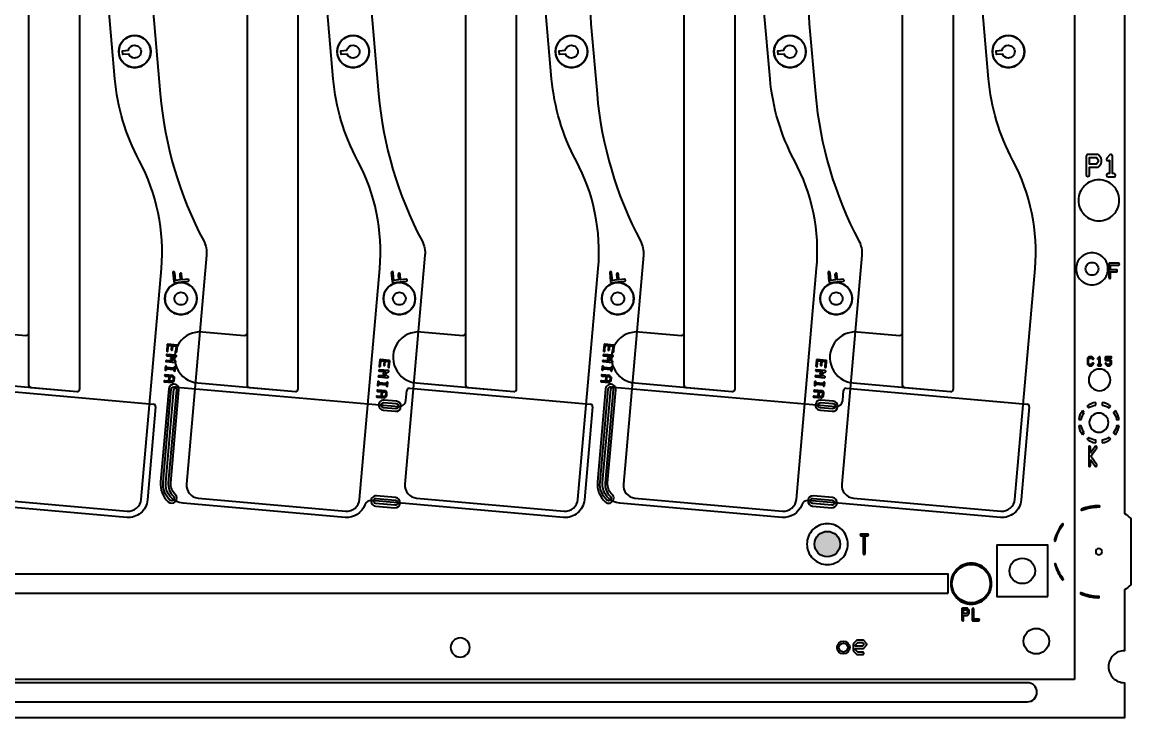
# Model space of a CAD drawing. Extents: x 2864 to 3941, y 2420 to 3182.
# Drawn here: x 3705.6 to 3792.4, y 2643.7 to 2698.1 of the extents above; entities that cross this region are included whole.
import ezdxf

# ---------------------------------------------------------------- set-up
doc = ezdxf.new("R2010")
doc.units = 0
for name, color, linetype in [('ada-b', 3, 'Continuous'), ('btr2_panel', 7, 'Continuous'), ('emi-panel', 2, 'Continuous'), ('emia-block-b', 5, 'Continuous')]:
    doc.layers.add(name, color=color, linetype=linetype)
doc.styles.get("Standard").update_dxf_attribs({"font": 'simplex.shx', "height": 2.7})

msp = doc.modelspace()

# ---------------------------------------------------------------- hatches: boundary and pattern name
at = {"layer": 'emia-block-b', "linetype": 'Continuous'}
msp.add_hatch(color=256, dxfattribs=at).paths.add_polyline_path([(3769.6638, 2657.27105, 1), (3767.6638, 2657.27105, 1)])

# ---------------------------------------------------------------- linework, layer by layer
at = {"layer": 'ada-b', "linetype": 'Continuous'}
for points in [[(3710.1348, 2669.41597), (3710.13502, 2731.70777, 0.440004), (3709.91759, 2731.907), (3706.31713, 2731.592, 0.388891), (3706.13456, 2731.39276), (3706.13462, 2673.78117, -0.440016), (3705.9172, 2673.58193), (3702.63462, 2673.86914, 1), (3702.28616, 2669.88432), (3709.91738, 2669.21674, 0.44002)], [(3710.13491, 2669.41598), (3710.13502, 2731.70777, 0.440004), (3709.91759, 2731.907), (3706.31713, 2731.592, 0.388891), (3706.13456, 2731.39276), (3706.13453, 2669.7309, 0.388895), (3706.31711, 2669.53166), (3709.91746, 2669.21672, 0.440063)], [(3727.2348, 2669.41597), (3727.23502, 2731.70777, 0.440004), (3727.01759, 2731.907), (3723.41713, 2731.592, 0.388891), (3723.23456, 2731.39276), (3723.23462, 2673.78117, -0.440016), (3723.0172, 2673.58193), (3719.73462, 2673.86914, 1), (3719.38616, 2669.88432), (3727.01738, 2669.21674, 0.44002)], [(3727.23491, 2669.41598), (3727.23502, 2731.70777, 0.440004), (3727.01759, 2731.907), (3723.41713, 2731.592, 0.388891), (3723.23456, 2731.39276), (3723.23453, 2669.7309, 0.388895), (3723.41711, 2669.53166), (3727.01746, 2669.21672, 0.440063)], [(3744.3348, 2669.41597), (3744.33502, 2731.70777, 0.440004), (3744.11759, 2731.907), (3740.51713, 2731.592, 0.388891), (3740.33456, 2731.39276), (3740.33462, 2673.78117, -0.440016), (3740.1172, 2673.58193), (3736.83462, 2673.86914, 1), (3736.48616, 2669.88432), (3744.11738, 2669.21674, 0.44002)], [(3744.33491, 2669.41598), (3744.33502, 2731.70777, 0.440004), (3744.11759, 2731.907), (3740.51713, 2731.592, 0.388891), (3740.33456, 2731.39276), (3740.33453, 2669.7309, 0.388895), (3740.51711, 2669.53166), (3744.11746, 2669.21672, 0.440063)], [(3761.4348, 2669.41597), (3761.43502, 2731.70777, 0.440004), (3761.21759, 2731.907), (3757.61713, 2731.592, 0.388891), (3757.43456, 2731.39276), (3757.43462, 2673.78117, -0.440016), (3757.2172, 2673.58193), (3753.93462, 2673.86914, 1), (3753.58616, 2669.88432), (3761.21738, 2669.21674, 0.44002)], [(3761.43491, 2669.41598), (3761.43502, 2731.70777, 0.440004), (3761.21759, 2731.907), (3757.61713, 2731.592, 0.388891), (3757.43456, 2731.39276), (3757.43453, 2669.7309, 0.388895), (3757.61711, 2669.53166), (3761.21746, 2669.21672, 0.440063)], [(3778.5348, 2669.41597), (3778.53502, 2731.70777, 0.440004), (3778.31759, 2731.907), (3774.71713, 2731.592, 0.388891), (3774.53456, 2731.39276), (3774.53462, 2673.78117, -0.440016), (3774.3172, 2673.58193), (3771.03462, 2673.86914, 1), (3770.68616, 2669.88432), (3778.31738, 2669.21674, 0.44002)], [(3778.53491, 2669.41598), (3778.53502, 2731.70777, 0.440004), (3778.31759, 2731.907), (3774.71713, 2731.592, 0.388891), (3774.53456, 2731.39276), (3774.53453, 2669.7309, 0.388895), (3774.71711, 2669.53166), (3778.31746, 2669.21672, 0.440063)]]:
    msp.add_lwpolyline(points, format="xyb", close=True, dxfattribs=at)
at = {"layer": 'btr2_panel'}
for p, q in [((3790.87338, 2686.01839), (3791.10716, 2686.01839)), ((3717.37996, 2671.79704), (3717.68072, 2671.96164)), ((3751.57996, 2671.79704), (3751.88072, 2671.96164)), ((3734.01187, 2670.59784), (3734.31264, 2670.76244)), ((3768.21187, 2670.59784), (3768.51264, 2670.76244)), ((3789.96906, 2671.23641), (3790.0684, 2671.23641)), ((3789.67299, 2668.15358), (3789.67299, 2668.35643)), ((3788.77217, 2667.57334), (3788.62873, 2667.71678)), ((3788.62874, 2665.83538), (3788.77217, 2665.97882))]:
    msp.add_line(p, q, dxfattribs=at)
at = {"layer": 'btr2_panel', "linetype": 'Continuous'}
for points in [[(3791.92299, 2836.18276), (3791.92299, 2659.66941, -0.044688), (3792.42299, 2659.26645), (3792.42299, 2654.08572, -0.044688), (3791.92299, 2653.68276), (3791.92299, 2648.92608, 0.414215), (3790.67299, 2647.67608, 0.414215), (3791.92299, 2646.42608), (3791.92299, 2643.67608), (3537.92299, 2643.67608)], [(3790.12101, 2687.14252), (3790.12101, 2687.39398, 0.163734), (3790.09559, 2687.46954), (3789.90798, 2687.718, 0.23584), (3789.80805, 2687.7679), (3789.05621, 2687.7679, 0.414226), (3788.93121, 2687.6429), (3788.93121, 2686.8936)], [(3791.10716, 2686.01839, 1), (3791.10716, 2686.26639), (3790.99738, 2686.26639), (3790.99738, 2687.64239, 0.681877), (3790.78247, 2687.72671), (3790.54904, 2687.47708, 1), (3790.73018, 2687.3077), (3790.74938, 2687.32823)], [(3790.74938, 2687.32823), (3790.74938, 2686.26639), (3790.63961, 2686.26639, 1), (3790.63961, 2686.01839), (3790.87338, 2686.01839)], [(3788.93121, 2686.8936), (3788.93121, 2686.1443, 1), (3789.18121, 2686.1443), (3789.18121, 2686.7686), (3789.80805, 2686.7686, 0.235848), (3789.90798, 2686.81851), (3790.09559, 2687.06697, 0.163746), (3790.12101, 2687.14252)], [(3791.46402, 2679.1127, 1), (3791.46402, 2679.2627), (3790.76865, 2679.2627, 0.414241), (3790.69365, 2679.1877), (3790.69365, 2678.66618)], [(3790.69365, 2678.66618), (3790.69365, 2678.14465, 1), (3790.84365, 2678.14465), (3790.84365, 2678.59118), (3791.29018, 2678.59118, 1), (3791.29018, 2678.74118), (3790.84365, 2678.74118), (3790.84365, 2679.1127), (3791.46402, 2679.1127)], [(3717.45616, 2671.60789), (3716.92796, 2671.65411, 1), (3716.91924, 2671.55449), (3717.61172, 2671.49391, 0.743963), (3717.64757, 2671.58272), (3717.37996, 2671.79704)], [(3717.68072, 2671.96164, 0.74498), (3717.6607, 2672.05535), (3716.96836, 2672.11592, 1), (3716.95965, 2672.0163), (3717.48785, 2671.97009)], [(3717.48785, 2671.97009), (3717.26616, 2671.84876, 0.537055), (3717.25913, 2671.7657), (3717.45616, 2671.60789)], [(3751.65616, 2671.60789), (3751.12796, 2671.65411, 1), (3751.11924, 2671.55449), (3751.81172, 2671.49391, 0.743963), (3751.84757, 2671.58272), (3751.57996, 2671.79704)], [(3751.88072, 2671.96164, 0.74498), (3751.8607, 2672.05535), (3751.16836, 2672.11592, 1), (3751.15965, 2672.0163), (3751.68785, 2671.97009)], [(3751.68785, 2671.97009), (3751.46616, 2671.84876, 0.537055), (3751.45913, 2671.7657), (3751.65616, 2671.60789)], [(3790.0684, 2671.23641, 1), (3790.0684, 2671.33641), (3790.01906, 2671.33641), (3790.01906, 2671.88243, 0.669786), (3789.93355, 2671.91763), (3789.83437, 2671.81845, 1), (3789.90508, 2671.74774), (3789.91906, 2671.76172)], [(3789.91906, 2671.76172), (3789.91906, 2671.33641), (3789.86972, 2671.33641, 1), (3789.86972, 2671.23641), (3789.96906, 2671.23641)], [(3734.31264, 2670.76244, 0.74498), (3734.29262, 2670.85614), (3733.60028, 2670.91671, 1), (3733.59157, 2670.81709), (3734.11977, 2670.77088)], [(3734.11977, 2670.77088), (3733.89807, 2670.64956, 0.537055), (3733.89104, 2670.56649), (3734.08808, 2670.40869)], [(3768.51264, 2670.76244, 0.74498), (3768.49262, 2670.85614), (3767.80028, 2670.91671, 1), (3767.79157, 2670.81709), (3768.31977, 2670.77088)], [(3768.31977, 2670.77088), (3768.09807, 2670.64956, 0.537055), (3768.09104, 2670.56649), (3768.28808, 2670.40869)], [(3734.08808, 2670.40869), (3733.55988, 2670.4549, 1), (3733.55116, 2670.35528), (3734.24363, 2670.2947, 0.743963), (3734.27949, 2670.38352), (3734.01187, 2670.59784)], [(3768.28808, 2670.40869), (3767.75988, 2670.4549, 1), (3767.75116, 2670.35528), (3768.44363, 2670.2947, 0.743963), (3768.47949, 2670.38352), (3768.21187, 2670.59784)], [(3717.90066, 2669.35039, 1), (3717.10371, 2669.42012), (3716.46608, 2662.13235, 0.230922), (3717.06335, 2660.57684)], [(3717.19972, 2660.72314, -0.230922), (3716.66532, 2662.11492), (3717.30295, 2669.40269, -1), (3717.70143, 2669.36783)], [(3717.70143, 2669.36783), (3717.0638, 2662.08005, 0.230923), (3717.47247, 2661.01574, -1), (3717.19972, 2660.72314)], [(3717.06335, 2660.57684, 1), (3717.60884, 2661.16203, -0.230922), (3717.26304, 2662.06262), (3717.90066, 2669.35039)], [(3752.10066, 2669.35039, 1), (3751.30371, 2669.42012), (3750.66608, 2662.13235, 0.230922), (3751.26335, 2660.57684)], [(3751.39972, 2660.72314, -0.230922), (3750.86532, 2662.11492), (3751.50295, 2669.40269, -1), (3751.90143, 2669.36783)], [(3751.90143, 2669.36783), (3751.2638, 2662.08005, 0.230923), (3751.67247, 2661.01574, -1), (3751.39972, 2660.72314)], [(3751.26335, 2660.57684, 1), (3751.80884, 2661.16203, -0.230922), (3751.46304, 2662.06262), (3752.10066, 2669.35039)], [(3788.98229, 2668.07033), (3789.12573, 2667.9269, -0.106991), (3789.67299, 2668.15358)], [(3790.17299, 2668.35643), (3790.17299, 2668.15358, -0.106992), (3790.72025, 2667.9269), (3790.86368, 2668.07033)], [(3788.34264, 2667.02608), (3788.54549, 2667.02608, -0.106992), (3788.77217, 2667.57334)], [(3791.21724, 2667.71678), (3791.0738, 2667.57334, -0.106991), (3791.30048, 2667.02608), (3791.50333, 2667.02608)], [(3788.77217, 2665.97882, -0.106993), (3788.54549, 2666.52608), (3788.34264, 2666.52608)], [(3791.50333, 2666.52608), (3791.30048, 2666.52608, -0.106992), (3791.0738, 2665.97882), (3791.21724, 2665.83538)], [(3789.67299, 2665.19573), (3789.67299, 2665.39858, -0.106992), (3789.12573, 2665.62527), (3788.98229, 2665.48183)], [(3790.86368, 2665.48183), (3790.72025, 2665.62527, -0.106991), (3790.17299, 2665.39858), (3790.17299, 2665.19573)], [(3789.27515, 2664.38201), (3789.27515, 2664.86136, 1), (3789.12515, 2664.86136), (3789.12515, 2663.42096, 1), (3789.27515, 2663.42096), (3789.27515, 2663.90031)], [(3789.75858, 2663.46354), (3789.29125, 2664.14116), (3789.75858, 2664.81878, 1), (3789.6351, 2664.90394), (3789.27515, 2664.38201)], [(3789.27515, 2663.90031), (3789.6351, 2663.37838, 1), (3789.75858, 2663.46354)], [(3788.56021, 2660.00818, 1), (3788.59807, 2659.91562, -0.099109), (3789.94718, 2660.176, 1), (3789.94787, 2660.276)], [(3786.43141, 2657.55296, 1), (3786.5284, 2657.5286, -0.100018), (3787.1257, 2658.7797)], [(3789.90031, 2653.17616, -0.100435), (3788.53791, 2653.46181, 1), (3788.49834, 2653.36997)], [(3779.77314, 2651.90807), (3779.77314, 2652.04979, 0.166398), (3779.75867, 2652.09274), (3779.6494, 2652.23512, 0.234442), (3779.59354, 2652.2625), (3779.26606, 2652.2625, 0.414239), (3779.19606, 2652.1925), (3779.19606, 2651.76535)], [(3779.19606, 2651.76535), (3779.19606, 2651.3382, 1), (3779.33606, 2651.3382), (3779.33606, 2651.69535), (3779.59354, 2651.69535, 0.234442), (3779.6494, 2651.72273), (3779.75867, 2651.86512, 0.166397), (3779.77314, 2651.90807)], [(3771.72749, 2649.49203), (3771.50895, 2649.72713, 0.209079), (3771.44281, 2649.75585), (3771.00616, 2649.75585, 0.209079), (3770.94003, 2649.72713), (3770.72148, 2649.49203, 0.190123), (3770.6974, 2649.43053), (3770.6974, 2649.19565)], [(3770.6974, 2649.19565), (3770.6974, 2648.96077, 0.190123), (3770.72148, 2648.89927), (3770.94003, 2648.66418, 0.209079), (3771.00616, 2648.63545), (3771.44303, 2648.63545, 1), (3771.44303, 2648.81545), (3771.04516, 2648.81545), (3770.8774, 2648.99592), (3770.8774, 2649.10565), (3771.44303, 2649.10565, 0.20993), (3771.50929, 2649.13475), (3771.72711, 2649.36907, 0.394798), (3771.72749, 2649.49203)]]:
    msp.add_lwpolyline(points, format="xyb", dxfattribs=at)
for points in [[(3716.52299, 2678.84536, 0.145892), (3714.78788, 2687.29719, -0.101585), (3712.88035, 2693.69528), (3712.401, 2699.17421, -0.152268), (3714.50892, 2708.82848, 0.152268), (3716.42597, 2717.61012), (3714.25841, 2742.38538, 0.414215), (3713.17507, 2743.29442), (3701.61928, 2742.28342, 0.414215), (3700.71024, 2741.20007), (3702.86427, 2716.57941, -0.151039), (3702.61521, 2715.42479, 0.151026), (3698.85283, 2697.9889), (3699.33217, 2692.50997, 0.100411), (3702.73641, 2680.99401, -0.144694), (3702.9619, 2679.88277), (3701.3932, 2661.95482, 0.414156), (3702.30229, 2660.87153), (3713.85812, 2659.86035, 0.414232), (3714.94148, 2660.76932)], [(3733.62299, 2678.84536, 0.145892), (3731.88788, 2687.29719, -0.101585), (3729.98035, 2693.69528), (3729.501, 2699.17421, -0.152268), (3731.60892, 2708.82848, 0.152268), (3733.52597, 2717.61012), (3731.35841, 2742.38538, 0.414215), (3730.27507, 2743.29442), (3718.71928, 2742.28342, 0.414215), (3717.81024, 2741.20007), (3719.96427, 2716.57941, -0.151039), (3719.71521, 2715.42479, 0.151026), (3715.95283, 2697.9889), (3716.43217, 2692.50997, 0.100411), (3719.83641, 2680.99401, -0.144694), (3720.0619, 2679.88277), (3718.4932, 2661.95482, 0.414156), (3719.40229, 2660.87153), (3730.95812, 2659.86035, 0.414232), (3732.04148, 2660.76932)], [(3750.72299, 2678.84536, 0.145892), (3748.98788, 2687.29719, -0.101585), (3747.08035, 2693.69528), (3746.601, 2699.17421, -0.152268), (3748.70892, 2708.82848, 0.152268), (3750.62597, 2717.61012), (3748.45841, 2742.38538, 0.414215), (3747.37507, 2743.29442), (3735.81928, 2742.28342, 0.414215), (3734.91024, 2741.20007), (3737.06427, 2716.57941, -0.151039), (3736.81521, 2715.42479, 0.151026), (3733.05283, 2697.9889), (3733.53217, 2692.50997, 0.100411), (3736.93641, 2680.99401, -0.144694), (3737.1619, 2679.88277), (3735.5932, 2661.95482, 0.414156), (3736.50229, 2660.87153), (3748.05812, 2659.86035, 0.414232), (3749.14148, 2660.76932)], [(3767.82299, 2678.84536, 0.145892), (3766.08788, 2687.29719, -0.101585), (3764.18035, 2693.69528), (3763.701, 2699.17421, -0.152268), (3765.80892, 2708.82848, 0.152268), (3767.72597, 2717.61012), (3765.55841, 2742.38538, 0.414215), (3764.47507, 2743.29442), (3752.91928, 2742.28342, 0.414215), (3752.01024, 2741.20007), (3754.16427, 2716.57941, -0.151039), (3753.91521, 2715.42479, 0.151026), (3750.15283, 2697.9889), (3750.63217, 2692.50997, 0.100411), (3754.03641, 2680.99401, -0.144694), (3754.2619, 2679.88277), (3752.6932, 2661.95482, 0.414156), (3753.60229, 2660.87153), (3765.15812, 2659.86035, 0.414232), (3766.24148, 2660.76932)], [(3784.92299, 2678.84536, 0.145892), (3783.18788, 2687.29719, -0.101585), (3781.28035, 2693.69528), (3780.801, 2699.17421, -0.152268), (3782.90892, 2708.82848, 0.152268), (3784.82597, 2717.61012), (3782.65841, 2742.38538, 0.414215), (3781.57507, 2743.29442), (3770.01928, 2742.28342, 0.414215), (3769.11024, 2741.20007), (3771.26427, 2716.57941, -0.151039), (3771.01521, 2715.42479, 0.151026), (3767.25283, 2697.9889), (3767.73217, 2692.50997, 0.100411), (3771.13641, 2680.99401, -0.144694), (3771.3619, 2679.88277), (3769.7932, 2661.95482, 0.414156), (3770.70229, 2660.87153), (3782.25812, 2659.86035, 0.414232), (3783.34148, 2660.76932)], [(3715.68671, 2695.816, 0.414215), (3714.43671, 2697.066, 0.414215), (3713.18671, 2695.816, 0.414215), (3714.43671, 2694.566, 0.414215)], [(3732.78671, 2695.816, 0.414215), (3731.53671, 2697.066, 0.414215), (3730.28671, 2695.816, 0.414215), (3731.53671, 2694.566, 0.414215)], [(3749.88671, 2695.816, 0.414215), (3748.63671, 2697.066, 0.414215), (3747.38671, 2695.816, 0.414215), (3748.63671, 2694.566, 0.414215)], [(3766.98671, 2695.816, 0.414215), (3765.73671, 2697.066, 0.414215), (3764.48671, 2695.816, 0.414215), (3765.73671, 2694.566, 0.414215)], [(3784.08671, 2695.816, 0.414215), (3782.83671, 2697.066, 0.414215), (3781.58671, 2695.816, 0.414215), (3782.83671, 2694.566, 0.414215)], [(3714.93671, 2695.816, -0.414217), (3714.43671, 2695.316, -0.303552), (3713.97463, 2695.625), (3713.50226, 2695.58368), (3713.47612, 2695.88254), (3713.94849, 2695.92386, -0.351876), (3714.43671, 2696.316, -0.414217)], [(3732.03671, 2695.816, -0.414217), (3731.53671, 2695.316, -0.303552), (3731.07463, 2695.625), (3730.60226, 2695.58368), (3730.57612, 2695.88254), (3731.04849, 2695.92386, -0.351876), (3731.53671, 2696.316, -0.414217)], [(3749.13671, 2695.816, -0.414217), (3748.63671, 2695.316, -0.303552), (3748.17463, 2695.625), (3747.70226, 2695.58368), (3747.67612, 2695.88254), (3748.14849, 2695.92386, -0.351876), (3748.63671, 2696.316, -0.414217)], [(3766.23671, 2695.816, -0.414217), (3765.73671, 2695.316, -0.303552), (3765.27463, 2695.625), (3764.80226, 2695.58368), (3764.77612, 2695.88254), (3765.24849, 2695.92386, -0.351876), (3765.73671, 2696.316, -0.414217)], [(3783.33671, 2695.816, -0.414217), (3782.83671, 2695.316, -0.303552), (3782.37463, 2695.625), (3781.90226, 2695.58368), (3781.87612, 2695.88254), (3782.34849, 2695.92386, -0.351876), (3782.83671, 2696.316, -0.414217)], [(3791.52299, 2684.17608, 0.414215), (3789.92299, 2685.77608, 0.414215), (3788.32299, 2684.17608, 0.414215), (3789.92299, 2682.57608, 0.414215)], [(3790.6355, 2678.81547, 0.414215), (3789.3855, 2680.06547, 0.414215), (3788.1355, 2678.81547, 0.414215), (3789.3855, 2677.56547, 0.414215)], [(3718.60852, 2677.84674, 1), (3718.59544, 2677.99617), (3718.15062, 2677.95726), (3718.1117, 2678.40208, 1), (3717.96227, 2678.389), (3718.00119, 2677.94418), (3717.63108, 2677.9118), (3717.57701, 2678.52981, 1), (3717.42758, 2678.51673), (3717.48819, 2677.82401, 0.414234), (3717.56944, 2677.75584), (3718.08853, 2677.80125), (3718.08943, 2677.80133)], [(3735.70852, 2677.84674, 1), (3735.69544, 2677.99617), (3735.25062, 2677.95726), (3735.2117, 2678.40208, 1), (3735.06227, 2678.389), (3735.10119, 2677.94418), (3734.73108, 2677.9118), (3734.67701, 2678.52981, 1), (3734.52758, 2678.51673), (3734.58819, 2677.82401, 0.414234), (3734.66944, 2677.75584), (3735.18853, 2677.80125), (3735.18943, 2677.80133)], [(3752.80852, 2677.84674, 1), (3752.79544, 2677.99617), (3752.35062, 2677.95726), (3752.3117, 2678.40208, 1), (3752.16227, 2678.389), (3752.20119, 2677.94418), (3751.83108, 2677.9118), (3751.77701, 2678.52981, 1), (3751.62758, 2678.51673), (3751.68819, 2677.82401, 0.414234), (3751.76944, 2677.75584), (3752.28853, 2677.80125), (3752.28943, 2677.80133)], [(3769.90852, 2677.84674, 1), (3769.89544, 2677.99617), (3769.45062, 2677.95726), (3769.4117, 2678.40208, 1), (3769.26227, 2678.389), (3769.30119, 2677.94418), (3768.93108, 2677.9118), (3768.87701, 2678.52981, 1), (3768.72758, 2678.51673), (3768.78819, 2677.82401, 0.414234), (3768.86944, 2677.75584), (3769.38853, 2677.80125), (3769.38943, 2677.80133)], [(3789.8855, 2678.81547, -0.414217), (3789.3855, 2678.31547, -0.414217), (3788.8855, 2678.81547, -0.414217), (3789.3855, 2679.31547, -0.414217)], [(3719.30427, 2676.4851, 0.414215), (3718.05427, 2677.7351, 0.414215), (3716.80427, 2676.4851, 0.414215), (3718.05427, 2675.2351, 0.414215)], [(3736.40427, 2676.4851, 0.414215), (3735.15427, 2677.7351, 0.414215), (3733.90427, 2676.4851, 0.414215), (3735.15427, 2675.2351, 0.414215)], [(3753.50427, 2676.4851, 0.414215), (3752.25427, 2677.7351, 0.414215), (3751.00427, 2676.4851, 0.414215), (3752.25427, 2675.2351, 0.414215)], [(3770.60427, 2676.4851, 0.414215), (3769.35427, 2677.7351, 0.414215), (3768.10427, 2676.4851, 0.414215), (3769.35427, 2675.2351, 0.414215)], [(3718.55427, 2676.4851, -0.414217), (3718.05427, 2675.9851, -0.414217), (3717.55427, 2676.4851, -0.414217), (3718.05427, 2676.9851, -0.414217)], [(3735.65427, 2676.4851, -0.414217), (3735.15427, 2675.9851, -0.414217), (3734.65427, 2676.4851, -0.414217), (3735.15427, 2676.9851, -0.414217)], [(3752.75427, 2676.4851, -0.414217), (3752.25427, 2675.9851, -0.414217), (3751.75427, 2676.4851, -0.414217), (3752.25427, 2676.9851, -0.414217)], [(3769.85427, 2676.4851, -0.414217), (3769.35427, 2675.9851, -0.414217), (3768.85427, 2676.4851, -0.414217), (3769.35427, 2676.9851, -0.414217)], [(3717.77625, 2672.7981, 0.414255), (3717.7308, 2672.85227), (3717.03808, 2672.91287, 0.414249), (3716.98392, 2672.86742), (3716.94352, 2672.40561, 1), (3717.04313, 2672.3969), (3717.07918, 2672.8089), (3717.32592, 2672.78731), (3717.29998, 2672.49076, 1), (3717.39959, 2672.48205), (3717.42554, 2672.7786), (3717.67228, 2672.75701), (3717.63623, 2672.34501, 1), (3717.73585, 2672.33629)], [(3751.97625, 2672.7981, 0.414255), (3751.9308, 2672.85227), (3751.23808, 2672.91287, 0.414249), (3751.18392, 2672.86742), (3751.14352, 2672.40561, 1), (3751.24313, 2672.3969), (3751.27918, 2672.8089), (3751.52592, 2672.78731), (3751.49998, 2672.49076, 1), (3751.59959, 2672.48205), (3751.62554, 2672.7786), (3751.87228, 2672.75701), (3751.83623, 2672.34501, 1), (3751.93585, 2672.33629)], [(3734.40817, 2671.5989, 0.414255), (3734.36272, 2671.65307), (3733.67, 2671.71367, 0.414249), (3733.61584, 2671.66822), (3733.57544, 2671.20641, 1), (3733.67505, 2671.19769), (3733.7111, 2671.60969), (3733.95784, 2671.58811), (3733.93189, 2671.29156, 1), (3734.03151, 2671.28284), (3734.05745, 2671.57939), (3734.30419, 2671.55781), (3734.26815, 2671.1458, 1), (3734.36777, 2671.13709)], [(3768.60817, 2671.5989, 0.414255), (3768.56272, 2671.65307), (3767.87, 2671.71367, 0.414249), (3767.81584, 2671.66822), (3767.77544, 2671.20641, 1), (3767.87505, 2671.19769), (3767.9111, 2671.60969), (3768.15784, 2671.58811), (3768.13189, 2671.29156, 1), (3768.23151, 2671.28284), (3768.25745, 2671.57939), (3768.50419, 2671.55781), (3768.46815, 2671.1458, 1), (3768.56777, 2671.13709)], [(3789.50309, 2671.35039, 1), (3789.43238, 2671.4211), (3789.34769, 2671.33641), (3789.19043, 2671.33641), (3789.12039, 2671.40645), (3789.12039, 2671.76238), (3789.19043, 2671.83243), (3789.34769, 2671.83243), (3789.43238, 2671.74774, 1), (3789.50309, 2671.81845), (3789.40391, 2671.91763, 0.200121), (3789.3684, 2671.93243), (3789.16972, 2671.93243, 0.200121), (3789.13421, 2671.91763), (3789.03519, 2671.8186, 0.200121), (3789.02039, 2671.78309), (3789.02039, 2671.38574, 0.200121), (3789.03519, 2671.35023), (3789.13421, 2671.25121, 0.200121), (3789.16972, 2671.23641), (3789.3684, 2671.23641, 0.200121), (3789.40391, 2671.25121)], [(3790.91774, 2671.38574), (3790.91774, 2671.58442, 0.200121), (3790.90294, 2671.61993), (3790.80391, 2671.71896, 0.200121), (3790.7684, 2671.73376), (3790.52039, 2671.73376), (3790.52039, 2671.83243), (3790.86774, 2671.83243, 1), (3790.86774, 2671.93243), (3790.47039, 2671.93243, 0.414253), (3790.42039, 2671.88243), (3790.42039, 2671.68376, 0.414253), (3790.47039, 2671.63376), (3790.74769, 2671.63376), (3790.81774, 2671.56371), (3790.81774, 2671.40645), (3790.74769, 2671.33641), (3790.59043, 2671.33641), (3790.50574, 2671.4211, 1), (3790.43503, 2671.35039), (3790.53421, 2671.25121, 0.200121), (3790.56972, 2671.23641), (3790.7684, 2671.23641, 0.200121), (3790.80391, 2671.25121), (3790.90294, 2671.35023, 0.200121)], [(3717.6267, 2671.08874, 1), (3717.52708, 2671.09746), (3717.52134, 2671.03181), (3716.92825, 2671.0837), (3716.93399, 2671.14934, 1), (3716.83437, 2671.15806), (3716.81417, 2670.92715, 1), (3716.91379, 2670.91844), (3716.91953, 2670.98408), (3717.51263, 2670.93219), (3717.50688, 2670.86655, 1), (3717.6065, 2670.85783)], [(3751.8267, 2671.08874, 1), (3751.72708, 2671.09746), (3751.72134, 2671.03181), (3751.12825, 2671.0837), (3751.13399, 2671.14934, 1), (3751.03437, 2671.15806), (3751.01417, 2670.92715, 1), (3751.11379, 2670.91844), (3751.11953, 2670.98408), (3751.71263, 2670.93219), (3751.70688, 2670.86655, 1), (3751.8065, 2670.85783)], [(3790.82431, 2670.11976, 0.414215), (3789.97431, 2670.96976, 0.414215), (3789.12431, 2670.11976, 0.414215), (3789.97431, 2669.26976, 0.414215)], [(3717.55698, 2670.29178, 0.200109), (3717.54533, 2670.32845), (3717.44026, 2670.45367, 0.200125), (3717.40618, 2670.4715), (3716.82891, 2670.52201, 1), (3716.8202, 2670.42239), (3717.11675, 2670.39644), (3717.08506, 2670.03425), (3716.78851, 2670.0602, 1), (3716.77979, 2669.96058), (3717.35706, 2669.91007, 0.200133), (3717.39372, 2669.92172), (3717.51894, 2670.02679, 0.200125), (3717.53678, 2670.06088)], [(3734.25862, 2669.88953, 1), (3734.159, 2669.89825), (3734.15326, 2669.83261), (3733.56016, 2669.88449), (3733.56591, 2669.95014, 1), (3733.46629, 2669.95885), (3733.44609, 2669.72795, 1), (3733.54571, 2669.71923), (3733.55145, 2669.78487), (3734.14454, 2669.73299), (3734.1388, 2669.66734, 1), (3734.23842, 2669.65863)], [(3751.75698, 2670.29178, 0.200109), (3751.74533, 2670.32845), (3751.64026, 2670.45367, 0.200125), (3751.60618, 2670.4715), (3751.02891, 2670.52201, 1), (3751.0202, 2670.42239), (3751.31675, 2670.39644), (3751.28506, 2670.03425), (3750.98851, 2670.0602, 1), (3750.97979, 2669.96058), (3751.55706, 2669.91007, 0.200133), (3751.59372, 2669.92172), (3751.71894, 2670.02679, 0.200125), (3751.73678, 2670.06088)], [(3768.45862, 2669.88953, 1), (3768.359, 2669.89825), (3768.35326, 2669.83261), (3767.76016, 2669.88449), (3767.76591, 2669.95014, 1), (3767.66629, 2669.95885), (3767.64609, 2669.72795, 1), (3767.74571, 2669.71923), (3767.75145, 2669.78487), (3768.34454, 2669.73299), (3768.3388, 2669.66734, 1), (3768.43842, 2669.65863)], [(3734.18889, 2669.09258, 0.200109), (3734.17725, 2669.12924), (3734.07218, 2669.25446, 0.200125), (3734.03809, 2669.2723), (3733.46083, 2669.3228, 1), (3733.45212, 2669.22318), (3733.74866, 2669.19724), (3733.71698, 2668.83505), (3733.42043, 2668.86099, 1), (3733.41171, 2668.76137), (3733.98897, 2668.71087, 0.200133), (3734.02564, 2668.72252), (3734.15086, 2668.82759, 0.200125), (3734.1687, 2668.86167)], [(3768.38889, 2669.09258, 0.200109), (3768.37725, 2669.12924), (3768.27218, 2669.25446, 0.200125), (3768.23809, 2669.2723), (3767.66083, 2669.3228, 1), (3767.65212, 2669.22318), (3767.94866, 2669.19724), (3767.91698, 2668.83505), (3767.62043, 2668.86099, 1), (3767.61171, 2668.76137), (3768.18897, 2668.71087, 0.200133), (3768.22564, 2668.72252), (3768.35086, 2668.82759, 0.200125), (3768.3687, 2668.86167)], [(3734.921, 2668.46384), (3733.97004, 2668.54702, 1), (3733.90032, 2667.75007), (3734.85128, 2667.66688, 1)], [(3734.90357, 2668.2646, -1), (3734.86871, 2667.86612), (3733.91775, 2667.94931, -1), (3733.95261, 2668.34779)], [(3769.121, 2668.46384), (3768.17004, 2668.54702, 1), (3768.10032, 2667.75007), (3769.05128, 2667.66688, 1)], [(3769.10357, 2668.2646, -1), (3769.06871, 2667.86612), (3768.11775, 2667.94931, -1), (3768.15261, 2668.34779)], [(3790.67299, 2666.77608, 0.414216), (3789.92299, 2667.52608, 0.414216), (3789.17299, 2666.77608, 0.414216), (3789.92299, 2666.02608, 0.414216)], [(3734.86078, 2660.91478), (3733.36806, 2661.0454, 1), (3733.29833, 2660.24845), (3734.79105, 2660.11783, 1)], [(3734.84335, 2660.71554, -1), (3734.80848, 2660.31707), (3733.31576, 2660.44769, -1), (3733.35063, 2660.84616)], [(3769.06078, 2660.91478), (3767.56806, 2661.0454, 1), (3767.49833, 2660.24845), (3768.99105, 2660.11783, 1)], [(3769.04335, 2660.71554, -1), (3769.00848, 2660.31707), (3767.51576, 2660.44769, -1), (3767.55063, 2660.84616)], [(3770.26374, 2657.27105, 0.414214), (3768.6638, 2658.871, 0.414214), (3767.06385, 2657.27105, 0.414214), (3768.6638, 2655.67111, 0.414214)], [(3771.80282, 2657.91097, 1), (3771.80282, 2658.06097), (3771.55448, 2658.06097), (3771.30613, 2658.06097, 1), (3771.30613, 2657.91097), (3771.47948, 2657.91097), (3771.47948, 2656.54557, 1), (3771.62948, 2656.54557), (3771.62948, 2657.91097)], [(3790.17299, 2656.67608, 0.414222), (3789.92299, 2656.92608, 0.414222), (3789.67299, 2656.67608, 0.414222), (3789.92299, 2656.42608, 0.414222)], [(3784.92299, 2655.17608, -0.414216), (3783.92299, 2654.17608, -0.414216), (3782.92299, 2655.17608, -0.414216), (3783.92299, 2656.17608, -0.414216)], [(3781.52299, 2654.17608, 0.414215), (3779.92299, 2655.77608, 0.414215), (3778.32299, 2654.17608, 0.414215), (3779.92299, 2652.57608, 0.414215)], [(3787.13569, 2654.55925, -0.092395), (3786.56026, 2655.70548, 1), (3786.46418, 2655.67775, 0.092395), (3787.05606, 2654.49877, 1)], [(3780.50314, 2651.2682, 1), (3780.50314, 2651.4082), (3780.13606, 2651.4082), (3780.13606, 2652.1925, 1), (3779.99606, 2652.1925), (3779.99606, 2651.3382, 0.414239), (3780.06606, 2651.2682)], [(3740.67299, 2649.17608, 0.414216), (3739.92299, 2649.92608, 0.414216), (3739.17299, 2649.17608, 0.414216), (3739.92299, 2648.42608, 0.414216)], [(3784.32589, 2644.92608, 1), (3784.32589, 2646.42608), (3545.58442, 2646.42608, 0.182679), (3544.92299, 2646.67608, 0.414216), (3543.92299, 2645.67608, 0.414216), (3544.92299, 2644.67608, 0.182679), (3545.58442, 2644.92608)]]:
    msp.add_lwpolyline(points, format="xyb", close=True, dxfattribs=at)
for points in [[(3789.87101, 2687.18442), (3789.7458, 2687.0186), (3789.18121, 2687.0186), (3789.18121, 2687.5179), (3789.7458, 2687.5179), (3789.87101, 2687.35209)], [(3717.45555, 2670.27987), (3717.43896, 2670.09022), (3717.34514, 2670.0115), (3717.18468, 2670.02554), (3717.21636, 2670.38773), (3717.37683, 2670.37369)], [(3751.65555, 2670.27987), (3751.63896, 2670.09022), (3751.54514, 2670.0115), (3751.38468, 2670.02554), (3751.41636, 2670.38773), (3751.57683, 2670.37369)], [(3734.08747, 2669.08066), (3734.07088, 2668.89102), (3733.97706, 2668.81229), (3733.8166, 2668.82633), (3733.84828, 2669.18852), (3734.00875, 2669.17448)], [(3768.28747, 2669.08066), (3768.27088, 2668.89102), (3768.17706, 2668.81229), (3768.0166, 2668.82633), (3768.04828, 2669.18852), (3768.20875, 2669.17448)], [(3785.92299, 2653.17608), (3785.92299, 2657.17608), (3781.92299, 2657.17608), (3781.92299, 2653.17608)], [(3779.63314, 2651.9315), (3779.55935, 2651.83535), (3779.33606, 2651.83535), (3779.33606, 2652.1225), (3779.55935, 2652.1225), (3779.63314, 2652.02635)], [(3771.53869, 2649.43075), (3771.40381, 2649.28565), (3770.8774, 2649.28565), (3770.8774, 2649.39538), (3771.04516, 2649.57585), (3771.40381, 2649.57585)]]:
    msp.add_lwpolyline(points, close=True, dxfattribs=at)
for points in [[(3778.11196, 2653.42608), (3778.11196, 2654.92608), (3554.74228, 2654.92608), (3554.74228, 2654.47058)], [(3554.74228, 2654.39092), (3554.74228, 2653.42608), (3624.37496, 2653.42608), (3624.37496, 2654.14113), (3697.02285, 2654.14113), (3697.02285, 2653.42608), (3698.82698, 2653.42608), (3698.82698, 2648.46316), (3703.30525, 2648.46316), (3703.30525, 2653.42608), (3778.11196, 2653.42608)]]:
    msp.add_lwpolyline(points, dxfattribs=at)
at = {"layer": 'btr2_panel'}
for radius in [0.5, 0.35]:
    msp.add_circle((3769.92299, 2649.17608), radius, dxfattribs=at)
for centre, radius, start, end in [((3789.92298, 2666.77608), 1.6, 98.989222, 126.010598), ((3789.92299, 2666.77608), 1.6, 53.989402, 81.010778), ((3789.92299, 2666.77608), 1.6, 143.989402, 171.010778), ((3789.92299, 2666.77608), 1.6, 8.989222, 36.010598), ((3789.92299, 2666.77608), 1.6, 188.989389, 216.010785), ((3789.92299, 2666.77608), 1.6, 323.989402, 351.010778), ((3789.92299, 2666.77608), 1.6, 233.989373, 261.01066), ((3789.92299, 2666.77608), 1.6, 278.989222, 306.010598), ((3789.92299, 2656.67608), 3.6, 89.604098, 112.243855), ((3789.92299, 2656.67607), 3.6, 143.05595, 165.902068), ((3787.08574, 2658.80975), 0.05, 323.054471, 143.054471), ((3789.92299, 2656.67609), 3.6, 246.688134, 269.628747), ((3789.89998, 2653.12616), 0.05, 269.627583, 89.627583)]:
    msp.add_arc(centre, radius, start, end, dxfattribs=at)
at = {"layer": 'emi-panel'}
for p, q in [((3701.74942, 2669.46817), (3715.89536, 2668.23075)), ((3717.71886, 2669.56707), (3735.12221, 2668.04471)), ((3735.66388, 2668.49923), (3735.73275, 2669.28637)), ((3735.94942, 2669.46817), (3750.09536, 2668.23075)), ((3751.91886, 2669.56707), (3769.32221, 2668.04471)), ((3769.86388, 2668.49923), (3769.93275, 2669.28637)), ((3770.14942, 2669.46817), (3784.29536, 2668.23075)), ((3716.07717, 2668.01409), (3715.4396, 2660.72593)), ((3750.27717, 2668.01409), (3749.6396, 2660.72593)), ((3784.47717, 2668.01409), (3783.8396, 2660.72593))]:
    msp.add_line(p, q, dxfattribs=at)
at = {"layer": 'emi-panel', "linetype": 'Continuous'}
msp.add_lwpolyline([(3788.02299, 2646.67608), (3538.02299, 2646.67608), (3538.02299, 3035.67608), (3788.02299, 3035.67608)], close=True, dxfattribs=at)
for points in [[(3732.45729, 2660.3498, -0.340736), (3730.91452, 2659.36225), (3718.22818, 2660.47236, -0.414211), (3716.86456, 2662.09748), (3717.50219, 2669.38526)], [(3766.65729, 2660.3498, -0.340736), (3765.11452, 2659.36225), (3752.42818, 2660.47236, -0.414211), (3751.06456, 2662.09748), (3751.70219, 2669.38526)], [(3715.4396, 2660.72595, -0.414272), (3713.81452, 2659.36225), (3698.77105, 2660.67861)], [(3749.6396, 2660.72595, -0.414272), (3748.01452, 2659.36225), (3732.97105, 2660.67861)], [(3783.8396, 2660.72595, -0.414272), (3782.21452, 2659.36225), (3767.17105, 2660.67861)]]:
    msp.add_lwpolyline(points, format="xyb", dxfattribs=at)
at = {"layer": 'emi-panel'}
for centre, radius in [((3714.43671, 2695.816), 1.25), ((3731.53671, 2695.816), 1.25), ((3748.63671, 2695.816), 1.25), ((3765.73671, 2695.816), 1.25), ((3782.83671, 2695.816), 1.25), ((3718.05427, 2676.4851), 1.25), ((3735.15427, 2676.4851), 1.25), ((3752.25427, 2676.4851), 1.25), ((3769.35427, 2676.4851), 1.25), ((3768.6638, 2657.27105), 1), ((3779.92299, 2654.17608), 1.5), ((3785.02299, 2649.67608), 1), ((3785.02299, 2649.67608), 1)]:
    msp.add_circle(centre, radius, dxfattribs=at)
for centre, radius, start, end in [((3717.70143, 2669.36783), 0.2, 85.001068, 174.999641), ((3735.93199, 2669.26893), 0.2, 85.000292, 174.998865), ((3751.90143, 2669.36783), 0.2, 85.001068, 174.999641), ((3770.13199, 2669.26893), 0.2, 85.000292, 174.998865), ((3715.87794, 2668.03152), 0.2, 355.000323, 85.001037), ((3735.16578, 2668.54281), 0.5, 265.00072, 354.999839), ((3750.07794, 2668.03152), 0.2, 355.000323, 85.001037), ((3769.36578, 2668.54281), 0.5, 265.00072, 354.999839), ((3784.27794, 2668.03152), 0.2, 355.000323, 85.001037), ((3732.92744, 2660.18097), 0.49955, 84.9926, 160.246962), ((3767.12744, 2660.18097), 0.49955, 84.9926, 160.246962)]:
    msp.add_arc(centre, radius, start, end, dxfattribs=at)
at = {"layer": 'emia-block-b'}
msp.add_circle((3768.6638, 2657.27105), 1, dxfattribs=at)

# ---------------------------------------------------------------- texts
at = {"layer": 'emia-block-b', "width": 0.5625}
msp.add_text('T', height=1.6, dxfattribs=at).set_placement((3771.27782, 2656.47057))

doc.saveas('drawing.dxf')
